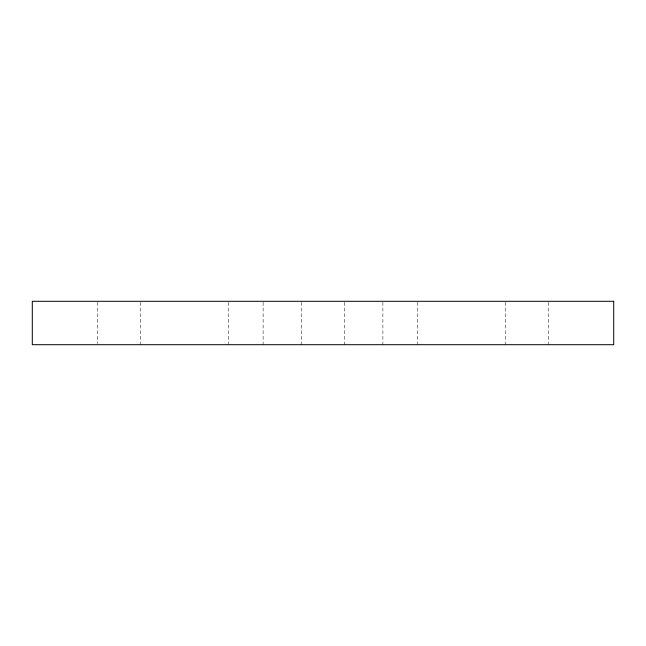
<?xml version="1.0" encoding="UTF-8"?>
<svg xmlns="http://www.w3.org/2000/svg" width="646" height="646" viewBox="0 0 646 646"><rect width="100%" height="100%" fill="white"/><g stroke="black" fill="none" stroke-linecap="round" stroke-linejoin="round"><path stroke-width="0.48" stroke-dasharray="3.23 2.42" d="M548.615 302.312L548.615 344.698M505.229 302.312L505.229 344.698M417.582 302.312L417.582 344.698M382.876 302.312L382.876 344.698M344.698 302.312L344.698 344.698M301.302 302.312L301.302 344.698M263.124 302.312L263.124 344.698M228.418 302.312L228.418 344.698M140.771 302.312L140.771 344.698M97.384 302.312L97.384 343.688"/><path stroke-width="0.97" d="M613.7 301.302L32.3 301.302L32.3 344.698L613.7 344.698L613.7 301.302"/></g></svg>
